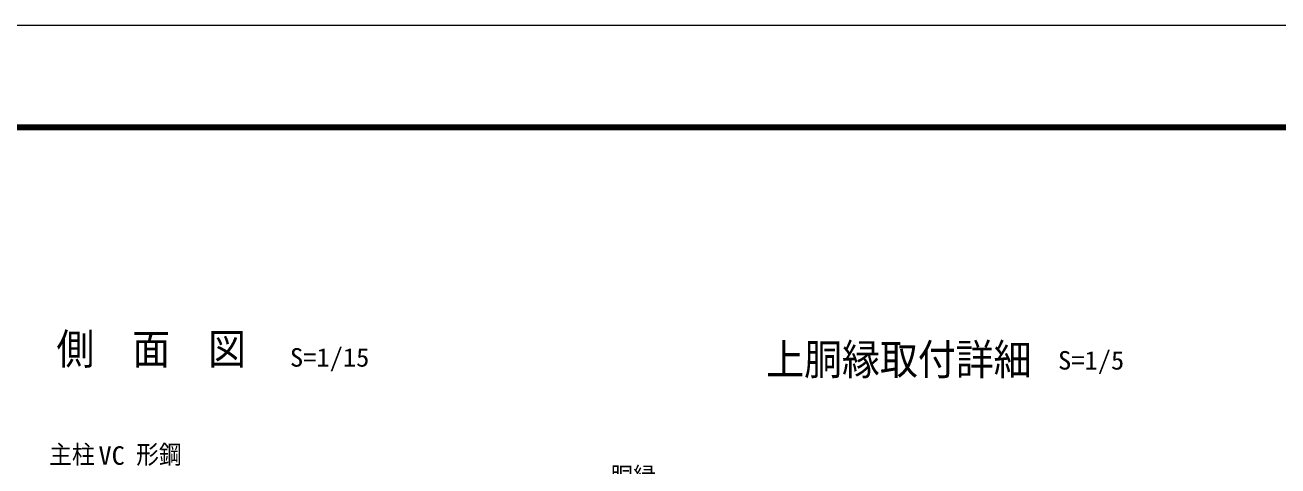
# Model space of a CAD drawing. Units: millimetres, scale not verified, with parts at other scales. Extents: x -4455 to 4455, y -3150 to 3150.
# Drawn here: x -67 to 2860, y 2120 to 3150 of the extents above; entities that cross this region are included whole.
import ezdxf
from ezdxf.enums import TextEntityAlignment as Align

# ---------------------------------------------------------------- set-up
doc = ezdxf.new("R2010")
doc.units = ezdxf.units.MM
doc.header["$LTSCALE"] = 20
for name, color, linetype, lineweight in [('0-0_7詳細', 7, 'Continuous', 18), ('0-4_6文字', 3, 'Continuous', 18), ('1-0_D-TTL', 7, 'Continuous', 18)]:
    doc.layers.add(name, color=color, linetype=linetype, lineweight=lineweight)
doc.styles.add('ＭＳ ゴシック', font='')
doc.styles.get('ＭＳ ゴシック').set_extended_font_data('MS Gothic')

msp = doc.modelspace()

# ---------------------------------------------------------------- linework, layer by layer
at = {"layer": '1-0_D-TTL', "color": 2}
msp.add_lwpolyline([(-4454.63, 3150.21), (4455.07, 3150.21), (4455.07, -3150.21), (-4454.63, -3150.21)], close=True, dxfattribs=at)
at = {"layer": '1-0_D-TTL'}
for points in [[(-4168.25, 2916.87), (4168.68, 2916.87), (4168.68, -2916.87), (-4168.25, -2916.87)], [(-4165.59, 2914.21), (4166.03, 2914.21), (4166.03, -2914.21), (-4165.59, -2914.21)], [(-4162.94, 2911.56), (4163.38, 2911.56), (4163.38, -2911.56), (-4162.94, -2911.56)], [(-4160.29, 2908.91), (4160.73, 2908.91), (4160.73, -2908.91), (-4160.29, -2908.91)], [(-4157.64, 2906.26), (4158.08, 2906.26), (4158.08, -2906.26), (-4157.64, -2906.26)]]:
    msp.add_lwpolyline(points, close=True, dxfattribs=at)

# ---------------------------------------------------------------- texts
at = {"layer": '0-0_7詳細', "style": 'ＭＳ ゴシック', "width": 0.9}
msp.add_text('上胴縁取付詳細', height=72.14, dxfattribs=at).set_placement((1664.7, 2311.19), align=Align.BOTTOM_LEFT)
at = {"layer": '0-0_7詳細', "color": 3, "style": 'ＭＳ ゴシック'}
for s, width, p in [('S=1/5', 1.05, (2346.62, 2332.14)), ('胴縁', 0.9, (1300.63, 2060.84))]:
    msp.add_text(s, height=43.26, dxfattribs=dict(at, width=width)).set_placement(p, align=Align.BOTTOM_LEFT)
at = {"layer": '0-4_6文字', "color": 7, "style": 'ＭＳ ゴシック', "width": 0.9}
msp.add_text('側\u3000面\u3000図', height=72.14, dxfattribs=at).set_placement((6.57, 2335.53), align=Align.BOTTOM_LEFT)
at = {"layer": '0-4_6文字', "style": 'ＭＳ ゴシック'}
for s, width, p in [('S=1/15', 1.05, (552.16, 2338.98)), ('主柱', 0.9, (-10.38, 2112.16)), ('VC', 1.05, (104.62, 2109.7)), ('形鋼', 0.9, (192.87, 2112.16))]:
    msp.add_text(s, height=43.26, dxfattribs=dict(at, width=width)).set_placement(p, align=Align.BOTTOM_LEFT)

doc.saveas('drawing.dxf')
